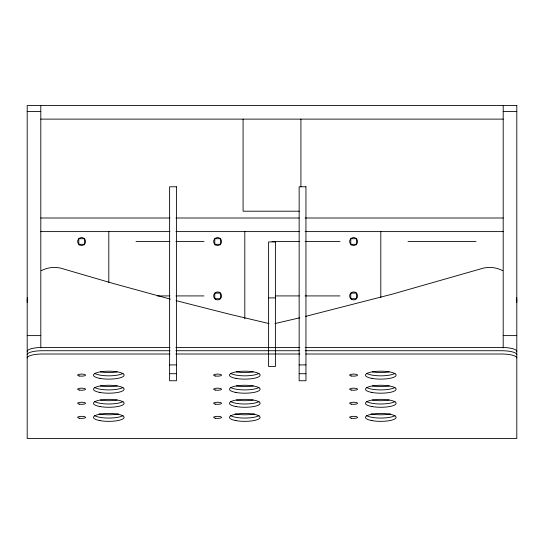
<?xml version="1.0" encoding="UTF-8"?>
<svg xmlns="http://www.w3.org/2000/svg" width="544" height="544" viewBox="0 0 544 544"><rect width="100%" height="100%" fill="white"/><g stroke="black" fill="none" stroke-linecap="round" stroke-linejoin="round"><path stroke-width="0.82" d="M27.2 302.518L27.363 299.506M27.2 300.757L27.363 297.752M305.436 316.424L392.306 294.141L483.228 268.172A27.2 26.275 0 0 1 502.656 270.667M299.758 317.798L274.978 323.564M27.2 111.554L40.8 111.554M503.2 111.554L516.8 111.554M40.8 119.116L503.2 119.116M299.234 211.208L243.086 211.208L243.086 119.116M40.8 218.008L170 218.008M175.95 218.008L299.2 218.008M305.15 218.008L503.2 218.008M40.8 231.608L170 231.608M175.95 231.608L299.2 231.608M305.15 231.608L503.2 231.608M136 241.516L170 241.516M175.95 241.516L204 241.516M272 241.516L299.2 241.516M305.15 241.516L340 241.516M408 241.516L476 241.516M157.25 295.916L170 295.916M175.95 295.916L204 295.916M275.4 295.916L299.2 295.916M305.15 295.916L340 295.916M268.6 297.894L275.4 297.894M269.028 323.564L229.629 314.248L176.052 300.635M27.2 335.614L40.8 335.614M503.2 335.614L516.8 335.614M170 347.439L42.5 347.439A15.3 3.958 0 0 0 27.2 351.397M175.814 347.439L299.846 347.439M305.15 347.439L501.5 347.439A15.3 3.958 0 0 1 516.8 351.397M170 350.724L42.5 350.724A15.3 3.958 0 0 0 27.2 354.681M175.95 350.724L299.2 350.724M305.15 350.724L501.5 350.724A15.3 3.958 0 0 1 516.8 354.681M169.905 354.008L42.5 354.008A15.3 3.958 0 0 0 27.2 357.966M175.814 354.008L299.846 354.008M305.748 354.008L501.5 354.008A15.3 3.958 0 0 1 516.8 357.966M169.612 364.908L176.412 364.908M299.152 364.908L305.952 364.908M169.612 373.708L176.412 373.708M299.152 373.708L305.952 373.708M170.367 299.132L112.724 283.336L60.772 268.172A27.2 26.275 0 0 0 41.344 270.667M516.637 297.752L516.8 300.757M516.637 299.506L516.8 302.518M503.2 105.516L503.2 347.963M380.8 231.316L380.8 297.616M300.914 119.116L300.914 186.708M244.8 231.316L244.8 318.866M108.8 231.316L108.8 282.316M40.8 105.516L40.8 347.963M117.171 371.899A15.3 3.958 0 0 1 100.429 371.899M253.171 371.899A15.3 3.958 0 0 1 236.429 371.899M389.171 371.899A15.3 3.958 0 0 1 372.429 371.899M389.171 385.982A15.3 3.958 0 0 1 372.429 385.982M253.171 385.982A15.3 3.958 0 0 1 236.429 385.982M117.171 385.982A15.3 3.958 0 0 1 100.429 385.982M389.171 400.058A15.3 3.958 0 0 1 372.429 400.058M253.171 400.058A15.3 3.958 0 0 1 236.429 400.058M117.171 400.058A15.3 3.958 0 0 1 100.429 400.058M118.442 413.896A15.3 3.958 0 0 1 99.158 413.896M254.442 413.896A15.3 3.958 0 0 1 235.158 413.896M390.442 413.896A15.3 3.958 0 0 1 371.158 413.896M123.026 373.327A15.3 3.958 0 0 1 108.8 375.829A15.3 3.958 0 0 1 94.574 373.327M259.026 373.327A15.3 3.958 0 0 1 244.8 375.829A15.3 3.958 0 0 1 230.574 373.327M395.026 373.327A15.3 3.958 0 0 1 380.8 375.829A15.3 3.958 0 0 1 366.574 373.327M395.026 387.41A15.3 3.958 0 0 1 380.8 389.912A15.3 3.958 0 0 1 366.574 387.41M259.026 387.41A15.3 3.958 0 0 1 244.8 389.912A15.3 3.958 0 0 1 230.574 387.41M123.026 387.41A15.3 3.958 0 0 1 108.8 389.912A15.3 3.958 0 0 1 94.574 387.41M395.026 401.486A15.3 3.958 0 0 1 380.8 403.988A15.3 3.958 0 0 1 366.574 401.486M259.026 401.486A15.3 3.958 0 0 1 244.8 403.988A15.3 3.958 0 0 1 230.574 401.486M123.026 401.486A15.3 3.958 0 0 1 108.8 403.988A15.3 3.958 0 0 1 94.574 401.486M123.026 415.568A15.3 3.958 0 0 1 108.8 418.071A15.3 3.958 0 0 1 94.574 415.568M259.026 415.568A15.3 3.958 0 0 1 244.8 418.071A15.3 3.958 0 0 1 230.574 415.568M395.026 415.568A15.3 3.958 0 0 1 380.8 418.071A15.3 3.958 0 0 1 366.574 415.568M516.8 105.516L27.2 105.516L27.2 438.484L516.8 438.484L516.8 105.516M176.412 186.789L169.612 186.789L169.612 380.752L176.412 380.752L176.412 186.789M305.952 186.789L299.152 186.789L299.152 380.752L305.952 380.752L305.952 186.789M84.408 238.707L78.792 238.707L78.792 244.324L84.408 244.324L84.408 238.707M220.408 238.707L214.792 238.707L214.792 244.324L220.408 244.324L220.408 238.707M356.408 238.707L350.792 238.707L350.792 244.324L356.408 244.324L356.408 238.707M275.4 241.964L268.6 241.964L268.6 366.486L275.4 366.486L275.4 241.964M220.408 293.107L214.792 293.107L214.792 298.724L220.408 298.724L220.408 293.107M356.408 293.107L350.792 293.107L350.792 298.724L356.408 298.724L356.408 293.107M351.614 418.254A3.978 1.027 0 0 0 357.578 417.364A3.978 1.027 0 0 0 351.614 416.473A3.978 1.027 0 0 0 351.614 418.254M351.614 404.178A3.978 1.027 0 0 0 357.578 403.288A3.978 1.027 0 0 0 351.614 402.397A3.978 1.027 0 0 0 351.614 404.178M351.614 390.096A3.978 1.027 0 0 0 357.578 389.205A3.978 1.027 0 0 0 351.614 388.314A3.978 1.027 0 0 0 351.614 390.096M351.614 376.02A3.978 1.027 0 0 0 357.578 375.122A3.978 1.027 0 0 0 351.614 374.231A3.978 1.027 0 0 0 351.614 376.02M215.614 418.254A3.978 1.027 0 0 0 221.578 417.364A3.978 1.027 0 0 0 215.614 416.473A3.978 1.027 0 0 0 215.614 418.254M215.614 404.178A3.978 1.027 0 0 0 221.578 403.288A3.978 1.027 0 0 0 215.614 402.397A3.978 1.027 0 0 0 215.614 404.178M215.614 390.096A3.978 1.027 0 0 0 221.578 389.205A3.978 1.027 0 0 0 215.614 388.314A3.978 1.027 0 0 0 215.614 390.096M215.614 376.02A3.978 1.027 0 0 0 221.578 375.122A3.978 1.027 0 0 0 215.614 374.231A3.978 1.027 0 0 0 215.614 376.02M79.308 418.207A3.978 1.027 0 0 0 85.558 417.459A3.978 1.027 0 0 0 79.927 416.432A3.978 1.027 0 0 0 79.308 418.207M79.614 404.178A3.978 1.027 0 0 0 85.578 403.288A3.978 1.027 0 0 0 79.614 402.397A3.978 1.027 0 0 0 79.614 404.178M79.614 390.096A3.978 1.027 0 0 0 85.578 389.205A3.978 1.027 0 0 0 79.614 388.314A3.978 1.027 0 0 0 79.614 390.096M79.614 376.02A3.978 1.027 0 0 0 85.578 375.122A3.978 1.027 0 0 0 79.614 374.231A3.978 1.027 0 0 0 79.614 376.02M99.987 378.393A15.3 3.958 0 0 0 124.039 375.51A15.3 3.958 0 0 0 102.374 371.559A15.3 3.958 0 0 0 99.987 378.393M235.987 378.393A15.3 3.958 0 0 0 260.039 375.51A15.3 3.958 0 0 0 238.374 371.559A15.3 3.958 0 0 0 235.987 378.393M371.987 378.393A15.3 3.958 0 0 0 396.039 375.51A15.3 3.958 0 0 0 374.374 371.559A15.3 3.958 0 0 0 371.987 378.393M371.987 392.469A15.3 3.958 0 0 0 396.039 389.592A15.3 3.958 0 0 0 374.374 385.642A15.3 3.958 0 0 0 371.987 392.469M235.987 392.469A15.3 3.958 0 0 0 260.039 389.592A15.3 3.958 0 0 0 238.374 385.642A15.3 3.958 0 0 0 235.987 392.469M99.987 392.469A15.3 3.958 0 0 0 124.039 389.592A15.3 3.958 0 0 0 102.374 385.642A15.3 3.958 0 0 0 99.987 392.469M371.987 406.552A15.3 3.958 0 0 0 396.039 403.668A15.3 3.958 0 0 0 374.374 399.718A15.3 3.958 0 0 0 371.987 406.552M235.987 406.552A15.3 3.958 0 0 0 260.039 403.668A15.3 3.958 0 0 0 238.374 399.718A15.3 3.958 0 0 0 235.987 406.552M99.987 406.552A15.3 3.958 0 0 0 124.039 403.668A15.3 3.958 0 0 0 102.374 399.718A15.3 3.958 0 0 0 99.987 406.552M99.987 420.628A15.3 3.958 0 0 0 124.039 417.751A15.3 3.958 0 0 0 102.374 413.8A15.3 3.958 0 0 0 99.987 420.628M235.987 420.628A15.3 3.958 0 0 0 260.039 417.751A15.3 3.958 0 0 0 238.374 413.8A15.3 3.958 0 0 0 235.987 420.628M371.987 420.628A15.3 3.958 0 0 0 396.039 417.751A15.3 3.958 0 0 0 374.374 413.8A15.3 3.958 0 0 0 371.987 420.628M215.614 299.356A3.978 3.978 0 0 0 221.578 295.916A3.978 3.978 0 0 0 215.614 292.475A3.978 3.978 0 0 0 215.614 299.356M351.614 299.356A3.978 3.978 0 0 0 357.578 295.916A3.978 3.978 0 0 0 351.614 292.475A3.978 3.978 0 0 0 351.614 299.356M79.614 244.956A3.978 3.978 0 0 0 85.578 241.516A3.978 3.978 0 0 0 79.614 238.075A3.978 3.978 0 0 0 79.614 244.956M215.614 244.956A3.978 3.978 0 0 0 221.578 241.516A3.978 3.978 0 0 0 215.614 238.075A3.978 3.978 0 0 0 215.614 244.956M351.614 244.956A3.978 3.978 0 0 0 357.578 241.516A3.978 3.978 0 0 0 351.614 238.075A3.978 3.978 0 0 0 351.614 244.956"/></g></svg>
